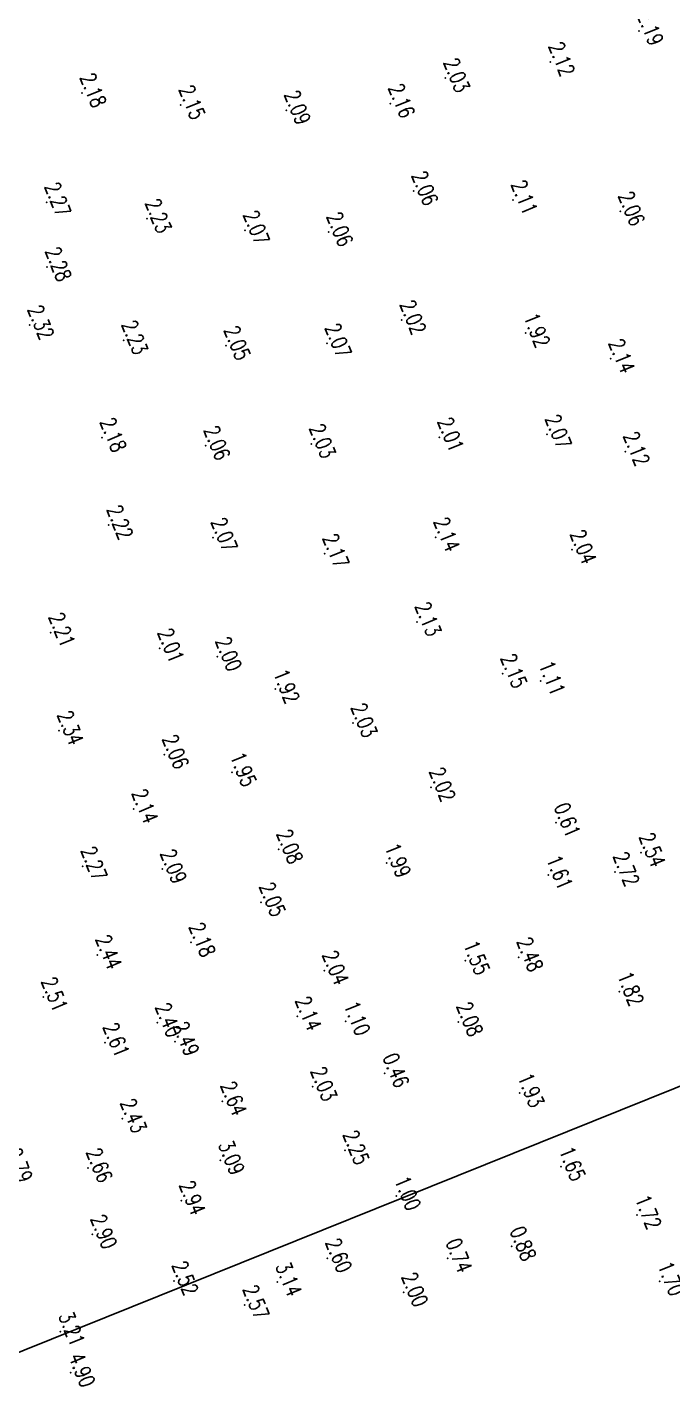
# Model space of a CAD drawing. Header units: millimetres. Extents: x 405522 to 410309, y 2303080 to 2310223.
# Drawn here: x 407630.8 to 407706.3, y 2306985 to 2307142.7 of the extents above; entities that cross this region are included whole.
import ezdxf
from ezdxf.enums import TextEntityAlignment as Align
from ezdxf.xclip import XClip

# ---------------------------------------------------------------- set-up
doc = ezdxf.new("R2010")
doc.units = ezdxf.units.MM
doc.header["$LTSCALE"] = 10
doc.header["$MEASUREMENT"] = 0
doc.header["$XCLIPFRAME"] = 0
doc.layers.get('Defpoints').update_dxf_attribs({"linetype": 'CONTINUOUS'})
for name, color, linetype in [('caodo', 7, 'CONTINUOUS'), ('DIM', 4, 'CONTINUOUS'), ('Hatch', 8, 'CONTINUOUS')]:
    doc.layers.add(name, color=color, linetype=linetype)
doc.styles.add('Dien', font='simplex.shx', dxfattribs={"width": 0.75})
doc.styles.add('TextH', font='vntimeh.shx', dxfattribs={"width": 0.75})
doc.styles.add('txt', font='romans.shx', dxfattribs={"height": 0.2})
doc.dimstyles.new('D2', dxfattribs={"dimscale": 2, "dimtxt": 1.8, "dimasz": 1.5, "dimexe": 1.5, "dimexo": 2, "dimgap": 1, "dimtad": 1, "dimdec": 1, "dimdsep": 46, "dimtxsty": 'TextH', "dimcen": 2.5, "dimclrd": 4, "dimclre": 4, "dimclrt": 7, "dimadec": 1, "dimazin": 2, "dimtfac": 1, "dimtdec": 1, "dimtmove": 1, "dimatfit": 0, "dimfxl": 0.25, "dimtolj": 1, "dimtzin": 0, "dimlwd": -1, "dimlwe": -1, "dimarcsym": 0})
doc.dimstyles.new('D6.7', dxfattribs={"dimscale": 6.7, "dimtxt": 1.5, "dimasz": 2, "dimexe": 1.5, "dimexo": 0.5, "dimgap": 1, "dimtad": 1, "dimdec": 0, "dimdsep": 46, "dimtxsty": 'Dien', "dimcen": 1, "dimclrd": 256, "dimclre": 256, "dimclrt": 7, "dimaunit": 1, "dimadec": 3, "dimazin": 0, "dimtfac": 1, "dimtdec": 0, "dimtmove": 1, "dimatfit": 0, "dimfxl": 1, "dimtolj": 1, "dimtzin": 0, "dimlwe": -1, "dimarcsym": 0})

# ---------------------------------------------------------------- blocks, each defined once
blk = doc.blocks.new('*D8')
at = {"layer": 'Defpoints', "color": 0, "linetype": 'Continuous'}
for p in [(407688.8, 2307448.84), (407705.66, 2307406.94), (406731.61, 2307015)]:
    blk.add_point(p, dxfattribs=at)
at = {"layer": 'DIM', "linetype": 'Continuous'}
for p, q in [((407704.41, 2307410.04), (407685.05, 2307458.16)), ((406730.36, 2307018.11), (406711, 2307066.22))]:
    blk.add_line(p, q, dxfattribs=at)
at = {"layer": 'DIM', "linetype": 'Continuous', "lineweight": -2}
blk.add_line((406727.19, 2307061.9), (407676.37, 2307443.83), dxfattribs=at)
at = {"layer": 'DIM', "linetype": 'Continuous'}
for points in [[(407675.53, 2307445.9), (407677.2, 2307441.76), (407688.8, 2307448.84)], [(406726.35, 2307063.97), (406728.02, 2307059.83), (406714.75, 2307056.9)]]:
    blk.add_solid(points, dxfattribs=at)
at = {"layer": 'DIM', "color": 7, "linetype": 'Continuous', "insert": (407197.4, 2307263.74), "char_height": 10.05, "attachment_point": 5, "rotation": 21.9189, "style": 'Dien'}
blk.add_mtext('\\A1;1050', dxfattribs=at)
blk = doc.blocks.new('*D10')
at = {"layer": 'Defpoints', "color": 0, "linetype": 'Continuous'}
for p in [(407816.98, 2307451.73), (406697.25, 2307100.41), (406731.61, 2307015)]:
    blk.add_point(p, dxfattribs=at)
at = {"layer": 'DIM'}
for p, q in [((407815.73, 2307454.84), (407778.86, 2307546.46)), ((406730.36, 2307018.11), (406693.5, 2307109.73))]:
    blk.add_line(p, q, dxfattribs=at)
at = {"layer": 'DIM', "linetype": 'Continuous', "lineweight": -2}
blk.add_line((407770.18, 2307532.14), (406709.68, 2307105.41), dxfattribs=at)
at = {"layer": 'DIM', "linetype": 'Continuous'}
for points in [[(407769.34, 2307534.21), (407771.01, 2307530.06), (407782.61, 2307537.14)], [(406708.84, 2307107.48), (406710.51, 2307103.34), (406697.25, 2307100.41)]]:
    blk.add_solid(points, dxfattribs=at)
at = {"layer": 'DIM', "color": 7, "linetype": 'Continuous', "insert": (407235.55, 2307329.65), "char_height": 10.05, "attachment_point": 5, "rotation": 21.9189, "style": 'Dien'}
blk.add_mtext('\\A1;1170', dxfattribs=at)
blk = doc.blocks.new('20')
at = {"layer": 'caodo', "color": 8, "linetype": 'Continuous'}
for p in [(94.88, -166.29, -0.13), (84.5, -169.89, -0.2), (72.21, -171.78, -0.29), (29.67, -173.54, -0.14), (41.24, -174.95, -0.17), (65.76, -174.77, -0.16), (53.59, -175.56, -0.23), (68.49, -185, -0.26), (80.12, -186.06, -0.21), (25.53, -186.32, -0.05), (92.67, -187.38, -0.26), (37.3, -188.24, -0.09), (48.77, -189.61, -0.25), (58.54, -189.8, -0.26), (25.6, -193.88, -0.04), (67.1, -200.09, -0.3), (23.55, -200.69), (81.59, -201.61, -0.4), (34.54, -202.46, -0.09), (46.53, -203.11, -0.27), (58.34, -202.82, -0.25), (91.54, -204.63, -0.18), (32.02, -213.85, -0.14), (71.51, -213.81, -0.31), (84.1, -213.48, -0.25), (44.16, -214.8, -0.26), (56.51, -214.58, -0.29), (93.26, -215.48, -0.2), (32.81, -224.08, -0.1), (71.06, -225.5, -0.18), (45, -225.54, -0.25), (87.03, -226.96, -0.28), (58.07, -227.43, -0.15), (68.88, -235.41, -0.19), (26.01, -236.65, -0.11), (38.76, -238.49, -0.31), (45.52, -239.49, -0.32), (78.91, -241.47, -0.17), (83.37, -242.31, -1.21), (52.29, -243.27, -0.4), (61.38, -247.25, -0.29), (27.01, -248.13, 0.02), (39.31, -250.93, -0.26), (47.24, -253, -0.37), (70.54, -254.75, -0.3), (35.73, -257.29, -0.18), (85.15, -258.91, -1.71), (52.68, -262.02, -0.24), (95.1, -262.4, 0.22), (29.77, -264, -0.05), (39.08, -264.33, -0.23), (65.32, -263.63, -0.33), (92.06, -264.65, 0.4), (84.24, -265.03, -0.71), (50.64, -268.2, -0.27), (31.49, -274.36, 0.12), (42.43, -272.91, -0.14), (74.54, -275.02, -0.77), (80.79, -274.63, 0.16), (58.04, -276.19, -0.28), (92.57, -278.65, -0.5), (25.14, -279.3, 0.19), (54.87, -281.55, -0.18), (60.55, -282.12, -1.22), (73.74, -282.21, -0.24), (38.48, -282.31, 0.08), (32.37, -284.63, 0.29), (40.55, -284.5, 0.17), (65.11, -288.2, -1.86), (56.67, -289.79, -0.29), (46.12, -291.49, 0.32), (80.91, -290.52, -0.39), (34.39, -293.51, 0.11), (60.45, -297.22, -0.07), (30.4, -299.29, 0.34), (45.86, -298.41, 0.77), (85.73, -299.13, -0.67), (66.48, -302.58, -1.32), (41.29, -303.12, 0.62), (94.63, -304.78, -0.6), (30.91, -307.07, 0.58), (79.98, -308.47, -1.44), (58.4, -309.85, 0.28), (72.47, -309.86, -1.58), (40.43, -312.51, 0.2), (52.56, -312.63, 0.82), (97.28, -312.57, -0.62), (48.72, -315.31, 0.25), (67.31, -313.84, -0.32), (27.16, -318.44, 0.89), (28.36, -323.25, 2.58)]:
    blk.add_point(p, dxfattribs=at)
at = {"layer": 'caodo', "color": 8, "linetype": 'Continuous', "style": 'txt', "width": 0.75}
for s, p in [('2.19', (95.38, -166.29, -0.13)), ('2.12', (85, -169.89, -0.2)), ('2.03', (72.71, -171.78, -0.29)), ('2.18', (30.17, -173.54, -0.14)), ('2.15', (41.74, -174.95, -0.17)), ('2.09', (54.09, -175.56, -0.23)), ('2.16', (66.26, -174.77, -0.16)), ('2.06', (68.99, -185, -0.26)), ('2.27', (26.03, -186.32, -0.05)), ('2.11', (80.62, -186.06, -0.21)), ('2.23', (37.8, -188.24, -0.09)), ('2.06', (93.17, -187.38, -0.26)), ('2.07', (49.27, -189.61, -0.25)), ('2.06', (59.04, -189.8, -0.26)), ('2.28', (26.1, -193.88, -0.04)), ('2.32', (24.05, -200.69)), ('2.02', (67.6, -200.09, -0.3)), ('2.23', (35.04, -202.46, -0.09)), ('1.92', (82.09, -201.61, -0.4)), ('2.05', (47.03, -203.11, -0.27)), ('2.07', (58.84, -202.82, -0.25)), ('2.14', (92.04, -204.63, -0.18)), ('2.07', (84.6, -213.48, -0.25)), ('2.18', (32.52, -213.85, -0.14)), ('2.06', (44.66, -214.8, -0.26)), ('2.03', (57.01, -214.58, -0.29)), ('2.01', (72.01, -213.81, -0.31)), ('2.12', (93.76, -215.48, -0.2)), ('2.22', (33.31, -224.08, -0.1)), ('2.07', (45.5, -225.54, -0.25)), ('2.14', (71.56, -225.5, -0.18)), ('2.17', (58.57, -227.43, -0.15)), ('2.04', (87.53, -226.96, -0.28)), ('2.13', (69.38, -235.41, -0.19)), ('2.21', (26.51, -236.65, -0.11)), ('2.01', (39.26, -238.49, -0.31)), ('2.00', (46.02, -239.49, -0.32)), ('2.15', (79.41, -241.47, -0.17)), ('1.92', (52.79, -243.27, -0.4)), ('1.11', (83.87, -242.31, -1.21)), ('2.34', (27.51, -248.13, 0.02)), ('2.03', (61.88, -247.25, -0.29)), ('2.06', (39.81, -250.93, -0.26)), ('1.95', (47.74, -253, -0.37)), ('2.02', (71.04, -254.75, -0.3)), ('2.14', (36.23, -257.29, -0.18)), ('0.61', (85.65, -258.91, -1.71)), ('2.08', (53.18, -262.02, -0.24)), ('2.54', (95.6, -262.4, 0.22)), ('2.27', (30.27, -264, -0.05)), ('1.99', (65.82, -263.63, -0.33)), ('2.09', (39.58, -264.33, -0.23)), ('1.61', (84.74, -265.03, -0.71)), ('2.72', (92.56, -264.65, 0.4)), ('2.05', (51.14, -268.2, -0.27)), ('2.18', (42.93, -272.91, -0.14)), ('2.44', (31.99, -274.36, 0.12)), ('2.48', (81.29, -274.63, 0.16)), ('2.04', (58.54, -276.19, -0.28)), ('1.55', (75.04, -275.02, -0.77)), ('2.51', (25.64, -279.3, 0.19)), ('1.82', (93.07, -278.65, -0.5)), ('2.40', (38.98, -282.31, 0.08)), ('2.14', (55.37, -281.55, -0.18)), ('1.10', (61.05, -282.12, -1.22)), ('2.08', (74.24, -282.21, -0.24)), ('2.49', (41.05, -284.5, 0.17)), ('2.61', (32.87, -284.63, 0.29)), ('0.46', (65.61, -288.2, -1.86)), ('2.03', (57.17, -289.79, -0.29)), ('1.93', (81.41, -290.52, -0.39)), ('2.64', (46.62, -291.49, 0.32)), ('2.43', (34.89, -293.51, 0.11)), ('3.09', (46.36, -298.41, 0.77)), ('2.25', (60.95, -297.22, -0.07)), ('2.79', (21.55, -299.29, 0.47)), ('2.66', (30.9, -299.29, 0.34)), ('1.65', (86.23, -299.13, -0.67)), ('2.94', (41.79, -303.12, 0.62)), ('1.00', (66.98, -302.58, -1.32)), ('1.72', (95.13, -304.78, -0.6)), ('2.90', (31.41, -307.07, 0.58)), ('0.88', (80.48, -308.47, -1.44)), ('2.60', (58.9, -309.85, 0.28)), ('0.74', (72.97, -309.86, -1.58)), ('2.52', (40.93, -312.51, 0.2)), ('3.14', (53.06, -312.63, 0.82)), ('1.70', (97.78, -312.57, -0.62)), ('2.00', (67.81, -313.84, -0.32)), ('2.57', (49.22, -315.31, 0.25)), ('3.21', (27.66, -318.44, 0.89)), ('4.90', (28.86, -323.25, 2.58))]:
    blk.add_text(s, height=1.8, rotation=292, dxfattribs=at).set_placement(p, align=Align.CENTER)
blk = doc.blocks.new('*D50')
at = {"layer": 'Defpoints', "color": 0, "linetype": 'Continuous'}
for p in [(407494.82, 2306933.31), (408995.35, 2306821.5), (407742.64, 2306317.43)]:
    blk.add_point(p, dxfattribs=at)
at = {"layer": 'Hatch', "color": 4, "linetype": 'Continuous'}
for p, q in [((407498.53, 2306934.8), (408750.32, 2307438.5)), ((408748.65, 2307434.6), (408994.23, 2306824.28)), ((407746.35, 2306318.92), (408998.14, 2306822.62))]:
    blk.add_line(p, q, dxfattribs=at)
for points in [[(408749.12, 2307434.78), (408748.19, 2307434.41), (408747.53, 2307437.38)], [(408994.7, 2306824.47), (408993.77, 2306824.09), (408995.35, 2306821.5)]]:
    blk.add_solid(points, dxfattribs=at)
at = {"layer": 'Hatch', "color": 7, "linetype": 'Continuous', "insert": (408874.97, 2307130.86), "char_height": 3.6, "attachment_point": 5, "rotation": 291.9189, "style": 'TextH'}
blk.add_mtext('\\A1;663.9', dxfattribs=at)
blk = doc.blocks.new('*D54')
at = {"layer": 'Defpoints', "color": 0, "linetype": 'Continuous'}
for p in [(408495.7, 2307336.05), (407494.82, 2306933.31), (407742.64, 2306317.43)]:
    blk.add_point(p, dxfattribs=at)
at = {"layer": 'Hatch', "color": 4, "linetype": 'Continuous'}
for p, q in [((407498.53, 2306934.8), (408498.49, 2307337.17)), ((408742.4, 2306722.95), (408496.82, 2307333.26)), ((407746.35, 2306318.92), (408746.31, 2306721.28))]:
    blk.add_line(p, q, dxfattribs=at)
for points in [[(408497.29, 2307333.45), (408496.36, 2307333.08), (408495.7, 2307336.05)], [(408742.87, 2306723.13), (408741.94, 2306722.76), (408743.52, 2306720.16)]]:
    blk.add_solid(points, dxfattribs=at)
at = {"layer": 'Hatch', "color": 7, "linetype": 'Continuous', "insert": (408623.14, 2307029.52), "char_height": 3.6, "attachment_point": 5, "rotation": 291.9189, "style": 'TextH'}
blk.add_mtext('\\A1;663.9', dxfattribs=at)

msp = doc.modelspace()

# ---------------------------------------------------------------- block references
at = {"layer": 'caodo', "linetype": 'Continuous'}
ref = msp.add_blockref('20', (407607.56, 2307308.49, 2.32), dxfattribs=at)
XClip(ref).set_block_clipping_path([(-1349.6056714252, -661.9058657554), (-160.2432635269, -789.0626177704), (-158.37, -682.7400000002), (-152.5537012776, -565.1435954412), (-154.4567852021, -515.7710593813), (-164.5656294519, -479.7079773764), (-169.8483049072, -457.4688106682), (-166.8279659872, -442.0162156662), (-126.7827336918, -389.4443280851), (-106.0518872158, -361.8542004311), (-63.7794437606, -462.4105278351), (-33.4664476524, -538.7088304474), (-26.8309580461, -536.6440252331), (-14.1947287806, -530.290072049), (2.8735610212, -522.7809317391), (21.7790860042, -516.4300709004), (33.4963699727, -516.3916891841), (41.8323397201, -526.5245847343), (49.3870018656, -538.8965703272), (57.5814736318, -547.8425059784), (240.790552864, -478.5933098081), (312.7168333768, -453.5233669193), (469.9752955258, -835.1642690971), (381.01757411, -875.9365015272), (340.0535600581, -891.0018749475), (281.9833174138, -920.0360526661), (270.299792853, -925.8934261841), (259.6497187838, -926.485182072), (238.1363249943, -935.8876169724), (231.3903178959, -941.3565830942), (234.2801903864, -952.6351198461), (233.349513785, -963.7375780144), (228.571532146, -974.9643217223), (217.3702047821, -983.9257580563), (203.9138266848, -988.0474594873), (188.6712767056, -983.9718116582), (177.3884057824, -980.8930276111), (171.5204358988, -984.3872820092), (-73.6457281185, -1086.5773775354), (-160.7232604475, -789.403599048), (-175.8663177838, -787.8968891632), (-1242.6150691518, -731.5018647434), (-1048.644501777, -1275.3187000523), (-581.3011768161, -1893.663355621), (45.2581508098, -1711.1176481554), (672.5305126871, -1468.6534206932), (1174.4624007965, -665.2848953921), (720.1397881705, 463.7992460099), (-44.8650585066, 588.3045099438), (-757.8349164568, 52.9536143756)])

# ---------------------------------------------------------------- dimensions: what is measured, and where the dimension line sits
at = {"layer": 'DIM', "linetype": 'Continuous'}
for base, p1, p2, picture, middle in [((406697.25, 2307100.41), (407816.98, 2307451.73), (406731.61, 2307015), '*D10', (407235.55, 2307329.65)), ((407688.8, 2307448.84), (406731.61, 2307015), (407705.66, 2307406.94), '*D8', (407197.4, 2307263.74))]:
    dim = msp.add_linear_dim(base=base, p1=p1, p2=p2, angle=21.9189, dimstyle='D6.7', dxfattribs=at)
    dim.commit()
    dim.dimension.update_dxf_attribs({"geometry": picture, "text_midpoint": middle})
at = {"layer": 'Hatch', "linetype": 'Continuous'}
for p1, p2, distance, picture, middle in [((407494.82, 2306933.31), (407742.64, 2306317.43), 1350.33, '*D50', (408874.97, 2307130.86)), ((407742.64, 2306317.43), (407494.82, 2306933.31), -1078.87, '*D54', (408623.14, 2307029.52))]:
    dim = msp.add_aligned_dim(p1=p1, p2=p2, distance=distance, dimstyle='D2', dxfattribs=at)
    dim.commit()
    dim.dimension.update_dxf_attribs({"geometry": picture, "text_midpoint": middle})

doc.saveas('drawing.dxf')
